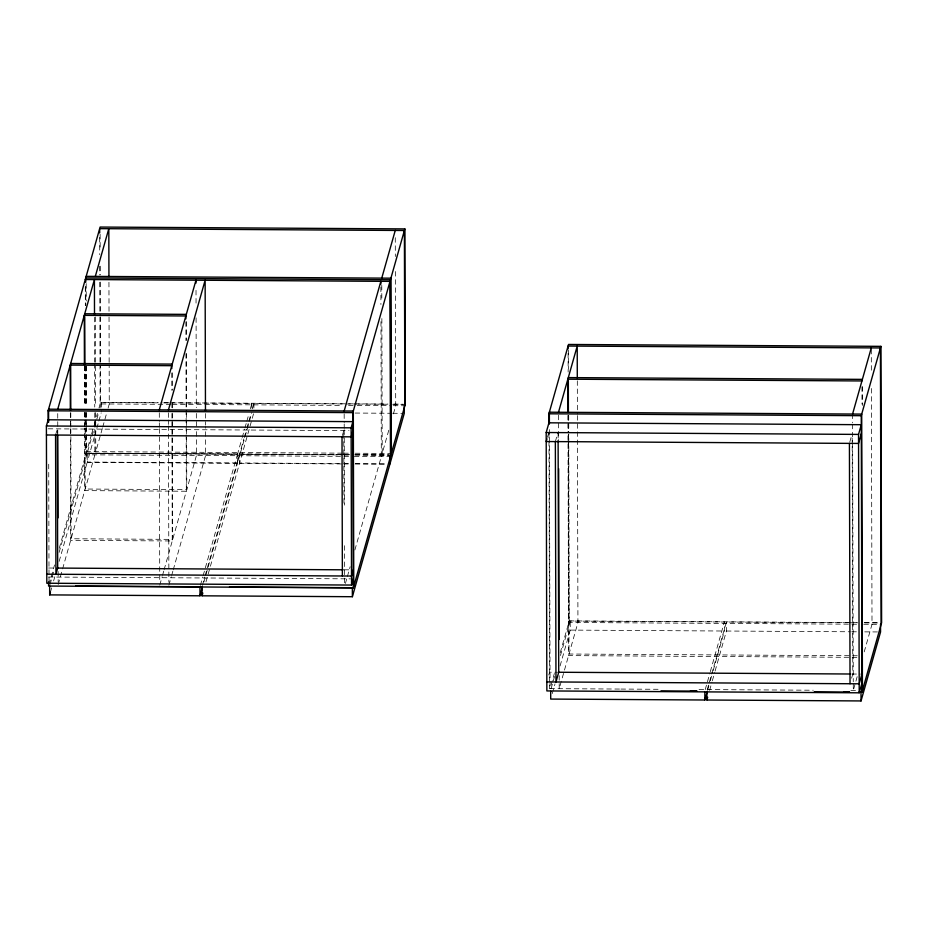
<?xml version="1.0" encoding="UTF-8"?>
<svg xmlns="http://www.w3.org/2000/svg" width="928" height="928" viewBox="0 0 928 928"><rect width="100%" height="100%" fill="white"/><g stroke="black" fill="none" stroke-linecap="round" stroke-linejoin="round"><path stroke-width="0.7" stroke-dasharray="4.64 3.48" d="M55.564 435.046L57.316 428.864L57.327 433.167M49.033 584.454L54.555 564.943M59.288 548.204L91.246 435.267M91.64 433.898L93.948 425.72M94.331 424.363L97.417 413.459M98.96 408.007L100.572 402.334L100.479 366.119M50.042 584.489L54.381 569.142M59.114 552.404L87.139 453.386L237.475 454.291L237.498 463.304L203.951 581.856M59.137 561.417L87.162 462.399L87.244 453.038L94.192 428.458M94.575 427.089L98.449 413.436M99.992 407.972L101.535 402.508L162.249 402.88M50.46 592.099L51.643 587.923M53.615 580.951L54.798 576.764M94.215 437.471L87.267 462.051L237.603 462.956L251.894 412.438M94.598 436.102L98.472 422.449M98.855 421.08L101.175 412.89M58.174 584.512L94.865 454.848L94.807 434.571M102.324 428.504L95.77 451.669L95.7 428.492M102.706 427.147L106.558 413.517M108.1 408.065L109.26 403.97L109.168 366.316M159.755 585.127L162.122 576.764M162.516 575.372L163.699 571.184M164.094 569.792L196.446 455.462L196.376 429.386M168.896 585.185L171.262 576.822M171.657 575.418L172.84 571.242M173.234 569.85L205.587 455.52L205.506 426.544M200.378 585.394L202.745 577.019M203.139 575.627L237.475 454.291M237.603 462.956L237.58 453.943L241.825 438.921M242.208 437.552L244.528 429.362M244.911 427.994L246.465 422.53M246.848 421.173L248.785 414.34M250.328 408.877L251.871 403.413L172.364 402.938M202.408 585.406L204.775 577.03M205.169 575.638L239.505 454.302L342.142 454.929M205.981 581.868L239.528 463.316L239.61 453.954L243.855 438.932M244.238 437.564L246.558 429.374M246.952 428.005L248.495 422.553M248.878 421.184L250.815 414.352M252.358 408.888L253.901 403.436L356.538 404.051M253.541 413.807L239.633 462.968L342.258 463.582M342.362 435.534L343.766 430.592L343.963 505.226M345.413 583.457L346.991 577.877M347.385 576.485L350.146 566.718M354.879 549.991L381.315 456.576L380.967 320.415M388.774 430.232L382.22 453.398L381.86 315.787M393.402 413.876L395.711 405.698L395.363 270.988M547.381 437.378L548.564 433.214M555.35 441.6L557.705 433.272M548.796 674.969L549.585 672.197L557.415 672.243M619.486 689.052L550.072 688.634L554.364 673.473M560.222 652.802L569.247 620.89L568.76 434.188M551.081 688.68L554.596 676.257M560.454 655.562L570.21 621.076L724.362 622.004L724.385 631.017L713.064 671.025M552.276 693.552L555.014 683.89M560.083 665.956L570.233 630.089L570.21 621.076M705.222 689.608L709.908 673.044M710.303 671.663L724.362 622.004M707.264 689.62L726.392 622.015L847.403 622.746M707.588 690.339L709.932 682.057M710.326 680.688L712.669 672.406M709.63 690.351L711.973 682.08M712.356 680.7L714.699 672.417M715.094 671.037L726.415 631.028L726.392 622.015M849.804 441.983L851.382 436.438M851.614 678.194L852.786 674.03L852.171 436.554M857.182 676.686L853.284 690.467L853.273 683.228M864.212 651.874L872.007 624.312L871.392 386.953M100.572 402.334L158.34 402.682M164.117 402.717L168.444 402.74M169.894 402.752L353.313 403.854M354.751 403.866L387.974 404.063M393.75 404.098L402.416 404.144M163.699 402.891L170.926 402.926M357.976 404.063L391.233 404.26M392.672 404.272L404.237 404.341M170.891 404.341L100.12 403.924L100.027 366.258M172.33 404.353L342.757 405.385M348.534 405.42L355.749 405.466M357.199 405.466L391.86 405.675M393.298 405.687L404.852 405.756M355.111 413.053L391.256 413.273M392.695 413.285L402.822 413.343M48.175 428.806L348.986 430.627M342.258 453.154L86.617 451.611L86.559 428.434M343.696 453.166L349.473 453.2M355.25 453.235L391.361 453.456M87.244 453.038L237.58 453.943M239.61 453.954L339.346 454.558M340.796 454.569L349.462 454.616M355.25 454.65L388.496 454.848M349.021 454.79L86.176 453.2L86.107 425.685M354.798 454.824L390.908 455.045M343.58 454.94L349.369 454.975M355.146 455.01L389.841 455.219M348.58 456.379L85.724 454.801L85.643 425.824M354.357 456.414L390.456 456.634M343.708 463.594L349.496 463.629M355.273 463.664L385.63 463.849M87.162 462.399L237.498 463.304M239.528 463.316L342.165 463.942M343.604 463.954L349.392 463.988M355.169 464.023L386.976 464.209M48.534 568.017L57.675 568.075M344.126 569.804L350.656 569.838M48.558 577.03L350.401 578.852M569.247 620.89L857.02 622.618M864.246 622.665L878.712 622.758M848.842 622.746L857.484 622.804M864.687 622.85L879.094 622.932M856.567 624.219L568.794 622.479L568.307 434.339M863.794 624.254L879.848 624.358M570.233 630.089L724.385 631.017M726.415 631.028L850.303 631.771M851.742 631.782L857.507 631.817M864.71 631.864L880.556 631.956M857.298 655.76L569.026 654.02L568.458 434.037M856.857 657.349L568.574 655.609L568.006 434.188M851.811 674.018L860.488 674.076M620.936 689.063L659.982 689.295M699.028 689.539L813.264 690.223M850.86 690.444L857.205 690.49M871.288 349.334L871.346 371.038M862.402 386.605L862.448 405.42M861.95 386.744L861.984 404.121M852.565 414.039L852.588 422.727M852.6 424.166L852.635 441.542M852.646 442.981L853.261 681.778M577.309 380.84L577.402 414.132M577.402 415.582L577.935 622.537L559.213 688.692L559.19 675.665M568.539 350.25L568.597 369.066M568.713 415.384L568.76 432.75M568.412 415.222L568.458 432.587M568.098 353.29L568.145 372.105M568.261 415.524L568.307 432.889M567.959 415.373L567.994 432.738M558.505 415.164L558.575 439.768M558.099 433.33L558.111 439.118M549.399 429.583L550.072 688.634M548.958 433.272L549.62 688.773M395.27 237.672L395.328 256.511M381.779 285.372L381.826 301.31M380.874 287.1L380.921 304.488M344.172 413.865L344.195 422.565M344.207 424.015L344.218 428.353M344.218 429.803L344.416 505.122M344.52 545.687L344.613 583.341M253.901 403.436L253.912 408.587M251.871 403.413L251.894 411.15M205.471 413.517L205.506 425.105M196.017 290.336L196.052 303.375M196.086 317.852L196.318 407.659M196.33 413.459L196.376 427.947M186.331 321.622L186.377 340.448M186.412 353.487L186.563 411.429M186.574 412.879L186.632 436.056M186.632 437.506L186.772 489.648L85.19 489.033L85.04 428.191M185.878 321.761L185.925 340.588M185.96 353.626L186.11 408.668M186.11 410.118L186.168 433.295M186.168 434.745L186.319 491.237L84.738 490.622L84.576 428.342M172.272 372.801L172.306 390.178M172.341 403.216L172.364 411.904M172.376 413.354L172.434 436.531M172.434 437.981L172.701 539.377L71.12 538.762L70.83 428.678M171.808 372.94L171.854 390.317M171.889 403.355L171.9 407.705M171.912 413.494L172.248 540.966L70.667 540.351L70.4 437.506M168.444 412.809L168.467 418.609M168.467 420.048L168.478 424.398M168.478 425.848L168.884 582.285M159.303 412.751L159.326 421.451M159.326 422.89L159.338 427.24M159.349 428.69L159.744 582.227M108.947 282.298L109.028 315.613M109.04 317.063L109.156 364.866M101.535 402.508L101.558 411.522M100.131 234.308L100.178 250.235M100.212 266.174L100.236 274.862M100.259 282.1L100.34 315.416M100.352 316.866L100.468 364.669M99.69 237.336L99.737 254.724M99.76 266.313L99.783 275.001M99.806 282.24L99.888 315.555M99.899 317.005L100.015 364.808M95.41 316.958L95.538 364.762M95.538 366.212L95.654 406.766M95.665 412.566L95.688 421.254M95.688 422.704L95.7 427.042M94.505 317.248L94.621 362.152M94.633 363.59L94.737 407.056M94.76 412.844L94.807 433.121M86.188 283.585L86.234 300.974M86.397 366.154L86.501 406.708M86.524 412.508L86.548 421.196M86.548 422.646L86.559 426.996M85.736 286.624L85.794 305.463M85.944 366.293L86.049 406.858M86.072 412.647L86.084 418.447M86.084 419.885L86.095 424.235M85.283 286.764L85.33 305.602M85.492 366.432L85.596 406.998M85.62 412.786L85.631 418.586M85.631 420.036L85.643 424.374M84.877 365.91L84.982 406.464M84.993 412.264L85.016 420.952M85.016 422.402L85.028 426.752M84.413 366.05L84.529 406.615M84.541 412.403L84.564 421.092M84.564 422.542L84.576 426.892M70.795 412.74L70.818 421.428M70.818 422.878L70.83 427.228M70.342 412.879L70.4 436.056M57.733 413.586L57.78 433.875M58.139 571.474L58.162 581.612M48.72 464.232L49.01 575.766M49.01 577.216L49.022 581.566"/><path stroke-width="1.39" d="M48.152 422.368L48.128 410.779L100.12 227.058L404.852 228.903L405.304 404.167L353.313 587.888L48.581 586.055L48.569 581.705M46.4 425.975L48.152 419.792L352.884 421.637L351.132 427.82L351.55 585.058L46.806 583.225L46.4 425.975L351.132 427.82M57.722 409.248L94.412 279.583L94.505 314.348M95.306 276.405L108.808 228.706L108.936 276.509M202.374 587.436L200.007 595.799L49.671 594.894L50.46 592.099M159.291 409.863L195.982 280.198L195.994 283.086M168.444 409.909L205.134 280.244L205.471 410.617M389.841 456.506L389.864 464.232L352.373 596.716L202.037 595.811L202.826 593.027M344.172 410.976L380.863 281.312L380.863 284.212M381.756 278.133L395.258 230.434M353.313 587.888L352.86 412.624L404.852 228.903M352.907 430.65L351.155 436.833L46.423 434.988M353.266 569.862L351.515 576.044L46.783 574.2M351.55 585.058L353.29 578.875M548.935 423.934L548.912 413.795L568.528 344.462L880.881 346.353L881.6 622.769L861.984 692.114L859.084 692.091M546.186 432.529L548.935 422.82L861.288 424.699L858.539 434.408L859.212 692.81L546.859 690.931L546.186 432.529L858.539 434.408M546.986 438.77L546.209 441.542L858.562 443.433L861.312 433.712M558.494 412.264L577.216 346.109L577.297 377.951M550.698 691.337L550.71 699.074L704.862 700.002L707.206 691.72M880.533 624.231L880.556 631.956L861.033 700.942L706.892 700.014L707.67 697.253M852.565 414.039L871.288 347.884M861.984 692.114L861.265 415.686L880.881 346.353M861.938 674.076L859.189 683.797L546.836 681.918M859.212 692.81L861.961 683.089M86.165 276.347L390.897 278.18L391.361 453.456M85.272 279.525L390.004 281.37L390.456 456.634M84.738 313.768L186.319 314.372M172.248 364.101L70.667 363.498L70.783 409.84M568.307 377.603L862.379 379.366M861.926 380.956L567.855 379.192L567.948 412.473M48.128 410.779L352.86 412.624M548.912 413.795L861.265 415.686M57.2 568.075L343.163 569.804M75.667 586.032L199.984 586.786L200.007 595.799M229.483 586.96L352.35 587.702L352.373 596.716M558.262 672.255L850.361 674.006M690.432 690.896L696.197 690.931M843.726 691.824L849.491 691.859M660.98 690.896L697.125 691.116M814.262 691.824L848.969 692.033M881.148 624.358L880.428 347.942L568.075 346.051L568.087 348.951M862.425 690.513L861.706 414.097L549.353 412.206L549.388 423.794M861.01 691.928L861.033 700.942M849.422 443.375L850.036 683.739M706.869 692.288L706.892 700.014M704.839 692.276L704.862 700.002M568.319 380.492L568.4 412.334M558.644 468.71L559.085 639.485M558.122 440.568L558.726 672.255L555.976 681.964L555.35 441.6M404.852 405.756L404.399 230.492L99.667 228.648L99.679 232.998M404.237 404.341L404.26 413.354L389.969 463.872L389.946 457.434M390.908 455.045L390.456 279.769L85.712 277.936L85.724 282.286M353.765 586.299L353.313 411.034L48.581 409.19L48.616 422.228M342.014 436.775L342.374 575.986M202.014 586.798L202.037 595.811M185.878 318.861L185.867 315.972L84.286 315.358L84.413 364.6M171.796 368.59L171.796 365.69L70.215 365.087L70.331 409.99M84.75 316.657L84.866 364.46M57.791 435.325L58 517.882M57.327 434.606L57.675 568.075L55.924 574.258L55.564 435.046M49.648 585.881L49.671 594.894"/></g></svg>
